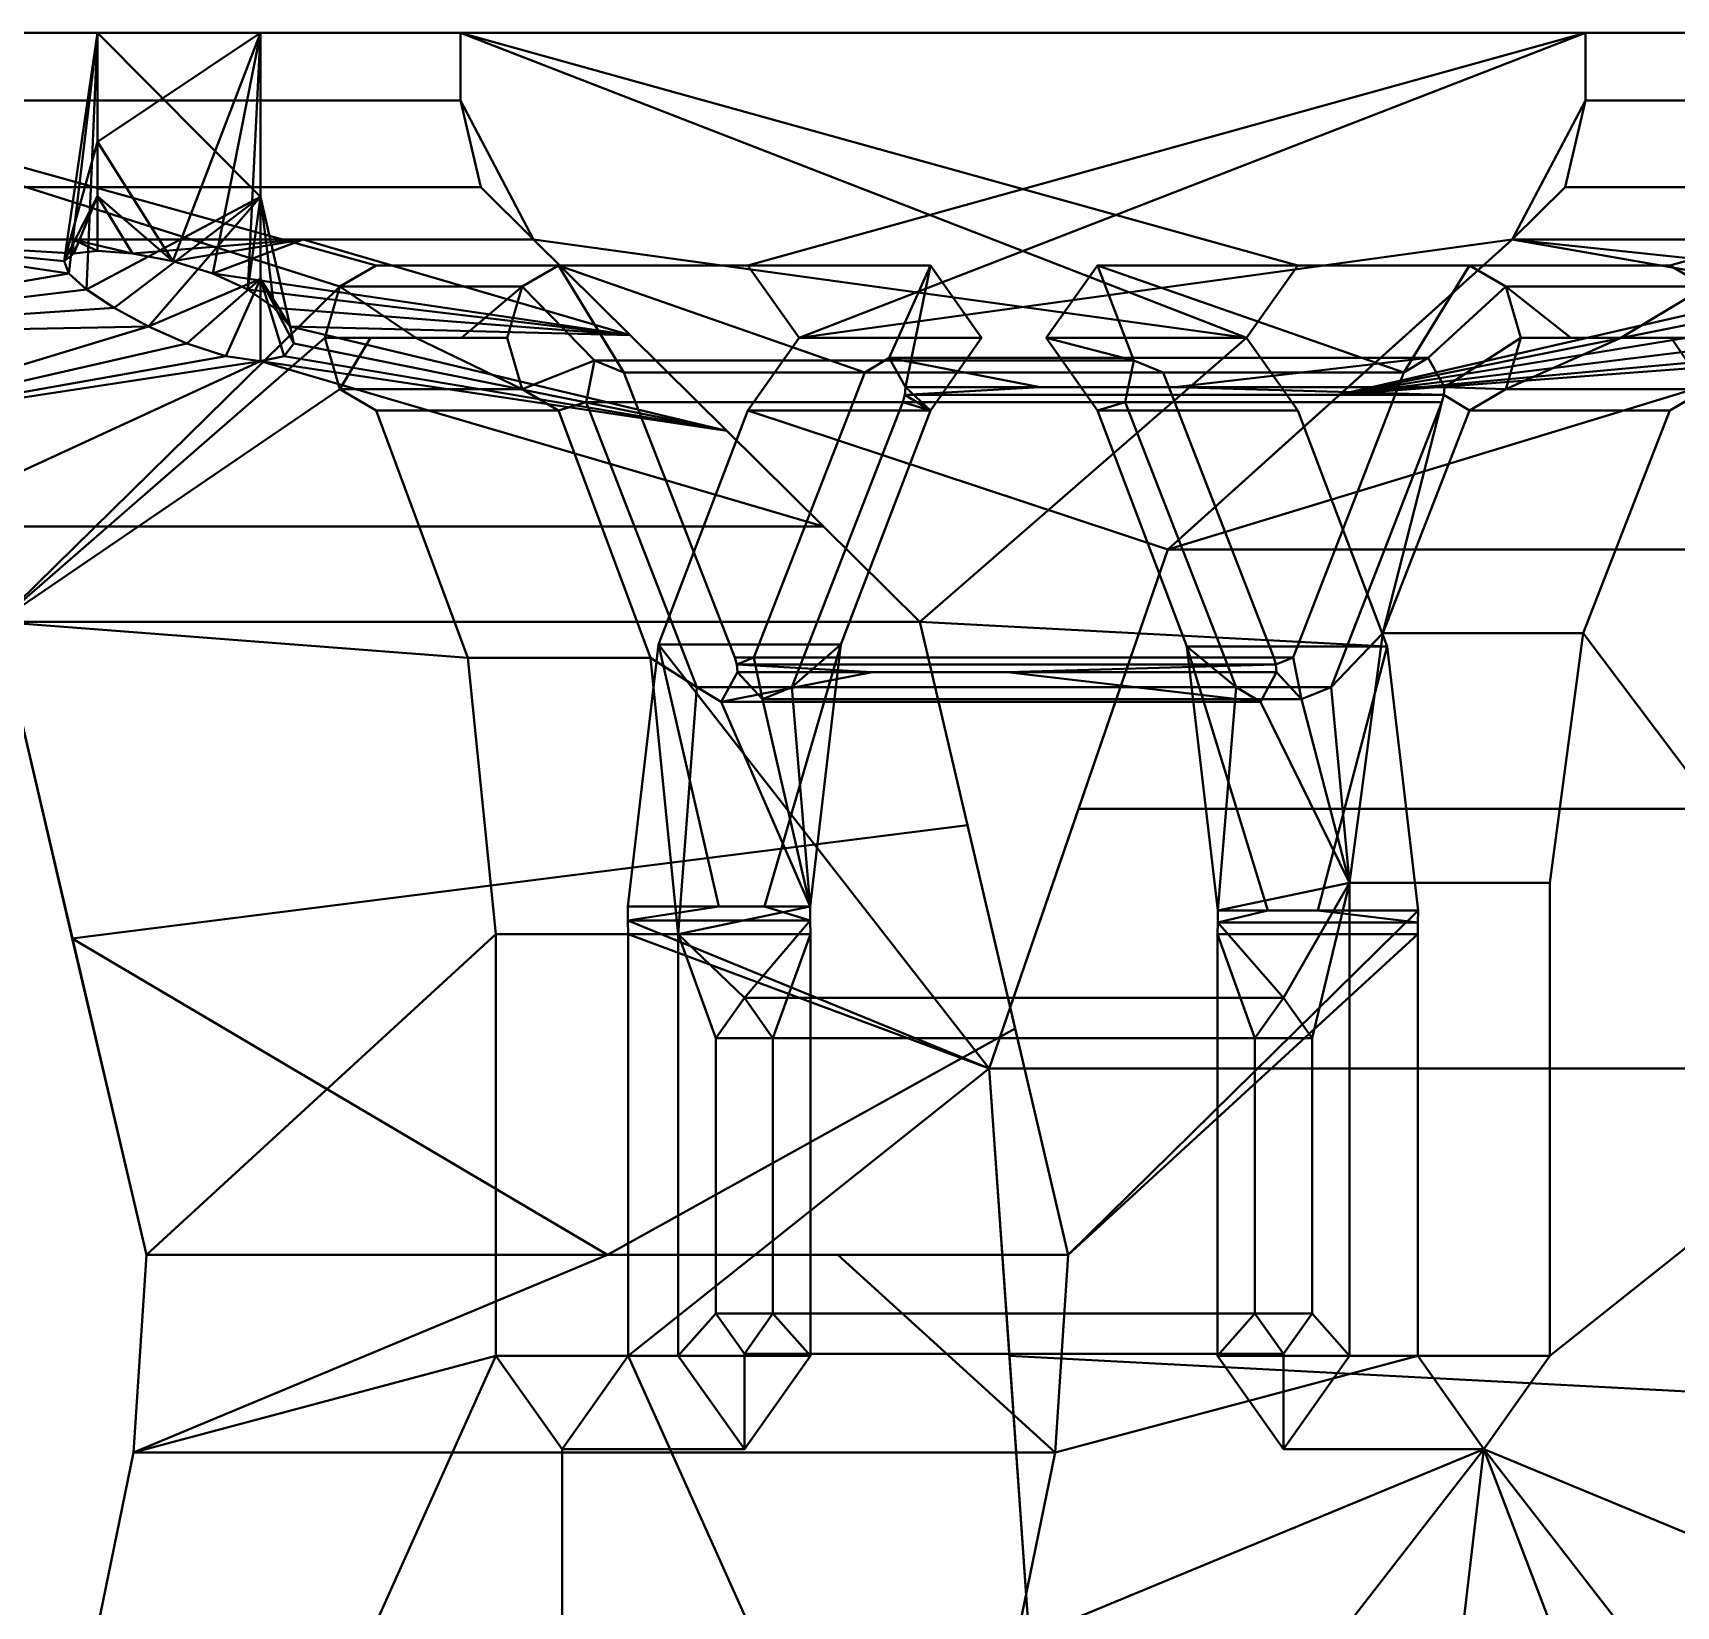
# Model space of a CAD drawing. Header units: millimetres. Extents: x -3275 to 3275, y -1040 to 450.
# Drawn here: x 853.54 to 898.84, y -497.34 to -453.97 of the extents above; entities that cross this region are included whole.
import ezdxf

# ---------------------------------------------------------------- set-up
doc = ezdxf.new("R2010")
doc.units = ezdxf.units.MM
doc.layers.add('I-FURN-PNLS', color=7, linetype='Continuous', lineweight=40)

msp = doc.modelspace()

# ---------------------------------------------------------------- meshes
at = {"layer": 'I-FURN-PNLS', "color": 250, "true_color": 0x191919}
mesh = msp.add_polyface(dxfattribs=at)
corners = [(865.329, -453.97, 871.962), (839.916, -453.97, 897.375), (896.343, -453.97, 953.802), (921.757, -453.97, 928.389), (901.855, -453.97, 933.901), (906.345, -453.97, 933.901), (906.345, -453.97, 938.391), (901.855, -453.97, 938.391), (855.327, -453.97, 887.373), (859.818, -453.97, 887.373), (859.818, -453.97, 891.863), (855.327, -453.97, 891.863)]
mesh.append_faces([[corners[k] for k in face] for face in [(9, 0, 8), (1, 8, 0)]], dxfattribs={"vtx0": -1, "vtx1": -1, "color": 250})
mesh.append_faces([[corners[k] for k in face] for face in [(3, 5, 6), (2, 6, 7), (6, 2, 3), (2, 7, 4, 1)]], dxfattribs={"vtx0": -1, "vtx2": -1, "color": 250})
mesh.append_faces([[corners[k] for k in face] for face in [(0, 9, 10, 4)]], dxfattribs={"vtx0": -1, "vtx2": -1, "vtx3": -1, "color": 250})
mesh.append_faces([[corners[k] for k in face] for face in [(11, 8, 1)]], dxfattribs={"vtx1": -1, "vtx2": -1, "color": 250})
mesh.append_faces([[corners[k] for k in face] for face in [(10, 11, 1, 4)]], dxfattribs={"vtx1": -1, "vtx2": -1, "vtx3": -1, "color": 250})
mesh.append_faces([[corners[k] for k in face] for face in [(4, 5, 3, 0)]], dxfattribs={"vtx1": -1, "vtx3": -1, "color": 250})
mesh = msp.add_polyface(dxfattribs=at)
corners = [(839.916, -453.97, 897.375), (865.329, -453.97, 871.962), (865.329, -455.837, 871.962), (839.916, -455.837, 897.375)]
mesh.append_faces([[corners[k] for k in face] for face in [(0, 1, 2, 3)]], dxfattribs={"color": 250})
mesh = msp.add_polyface(dxfattribs=at)
corners = [(896.343, -453.97, 953.802), (839.916, -453.97, 897.375), (839.916, -455.837, 897.375), (840.476, -458.227, 897.935), (841.934, -459.67, 899.393), (852.585, -470.212, 910.043), (856.674, -487.663, 914.133), (856.313, -493.106, 913.772), (855.24, -498.359, 912.699), (851.374, -506.629, 908.833), (850.017, -516.355, 907.476), (853.476, -531.412, 910.935), (862.533, -540.717, 919.991), (873.727, -540.717, 931.186), (882.783, -531.412, 940.242), (886.242, -516.355, 943.701), (884.886, -506.629, 942.345), (881.019, -498.359, 938.478), (879.907, -482.522, 937.366), (884.829, -468.21, 942.288), (894.325, -459.67, 951.784), (895.783, -458.227, 953.242), (896.343, -455.837, 953.802), (861.589, -462.38, 919.048), (862.003, -460.966, 919.462), (863.003, -460.38, 920.462), (873.256, -460.38, 930.715), (874.67, -462.38, 932.129), (873.256, -464.38, 930.715), (870.793, -470.829, 928.252), (869.941, -478.06, 927.4), (869.944, -478.44, 927.402), (869.95, -478.82, 927.409), (869.95, -490.445, 927.409), (868.13, -493.02, 925.589), (866.309, -490.445, 923.768), (866.309, -478.82, 923.768), (865.537, -471.197, 922.996), (863.003, -464.38, 920.462), (862.003, -463.795, 919.462), (879.769, -516.355, 937.228), (876.36, -527.994, 933.819), (868.13, -532.815, 925.589), (859.9, -527.994, 917.359), (856.491, -516.355, 913.95), (859.9, -504.716, 917.359), (868.13, -499.895, 925.589), (876.36, -504.716, 933.819)]
mesh.append_faces([[corners[k] for k in face] for face in [(22, 20, 21)]], dxfattribs={"vtx0": -1, "color": 250})
mesh.append_faces([[corners[k] for k in face] for face in [(10, 44, 9), (23, 5, 39), (24, 5, 23), (39, 5, 37, 38), (33, 18, 32), (32, 18, 31), (27, 0, 26)]], dxfattribs={"vtx0": -1, "vtx1": -1, "color": 250})
mesh.append_faces([[corners[k] for k in face] for face in [(0, 27, 20, 22)]], dxfattribs={"vtx0": -1, "vtx1": -1, "vtx2": -1, "color": 250})
mesh.append_faces([[corners[k] for k in face] for face in [(33, 47, 17, 18)]], dxfattribs={"vtx0": -1, "vtx1": -1, "vtx3": -1, "color": 250})
mesh.append_faces([[corners[k] for k in face] for face in [(44, 10, 11, 43), (45, 8, 9, 44), (43, 11, 12, 42), (35, 45, 46, 34), (1, 25, 26, 0), (13, 41, 42, 12), (41, 13, 14), (40, 15, 16), (19, 28, 29, 18)]], dxfattribs={"vtx0": -1, "vtx2": -1, "color": 250})
mesh.append_faces([[corners[k] for k in face] for face in [(18, 29, 30, 31)]], dxfattribs={"vtx0": -1, "vtx3": -1, "color": 250})
mesh.append_faces([[corners[k] for k in face] for face in [(24, 25, 1)]], dxfattribs={"vtx1": -1, "vtx2": -1, "color": 250})
mesh.append_faces([[corners[k] for k in face] for face in [(7, 8, 45, 35), (4, 5, 24, 1)]], dxfattribs={"vtx1": -1, "vtx2": -1, "vtx3": -1, "color": 250})
mesh.append_faces([[corners[k] for k in face] for face in [(6, 7, 35, 36), (36, 37, 5, 6), (33, 34, 46, 47), (14, 15, 40, 41), (16, 17, 47, 40), (19, 20, 27, 28)]], dxfattribs={"vtx1": -1, "vtx3": -1, "color": 250})
mesh.append_faces([[corners[k] for k in face] for face in [(2, 3, 4, 1)]], dxfattribs={"vtx2": -1, "color": 250})
mesh = msp.add_polyface(dxfattribs=at)
corners = [(855.327, -453.97, 887.373), (855.327, -453.97, 891.863), (859.818, -453.97, 891.863), (859.818, -456.232, 891.863), (859.818, -458.494, 891.863), (859.818, -460.755, 891.863), (859.818, -463.017, 891.863), (858.866, -462.884, 892.518), (857.788, -462.535, 892.786), (856.729, -462.064, 892.679), (855.78, -461.548, 892.239), (855.022, -461.046, 891.509), (854.536, -460.606, 890.547), (854.402, -460.265, 889.441), (854.671, -460.051, 888.33), (855.327, -459.979, 887.373), (855.327, -458.477, 887.373), (855.327, -456.975, 887.373), (855.327, -455.472, 887.373)]
mesh.append_faces([[corners[k] for k in face] for face in [(5, 9, 4)]], dxfattribs={"vtx0": -1, "vtx1": -1, "color": 250})
mesh.append_faces([[corners[k] for k in face] for face in [(1, 13, 17), (11, 1, 4)]], dxfattribs={"vtx0": -1, "vtx1": -1, "vtx2": -1, "color": 250})
mesh.append_faces([[corners[k] for k in face] for face in [(5, 7, 8), (5, 8, 9), (4, 9, 10), (13, 16, 17)]], dxfattribs={"vtx0": -1, "vtx2": -1, "color": 250})
mesh.append_faces([[corners[k] for k in face] for face in [(10, 11, 4), (11, 12, 1), (13, 14, 16), (12, 13, 1)]], dxfattribs={"vtx1": -1, "vtx2": -1, "color": 250})
mesh.append_faces([[corners[k] for k in face] for face in [(5, 6, 7), (14, 15, 16), (18, 0, 1, 17)]], dxfattribs={"vtx2": -1, "color": 250})
mesh.append_faces([[corners[k] for k in face] for face in [(1, 2, 3, 4)]], dxfattribs={"vtx3": -1, "color": 250})
mesh = msp.add_polyface(dxfattribs=at)
corners = [(859.818, -463.017, 891.863), (859.818, -460.755, 891.863), (859.818, -458.494, 891.863), (859.818, -456.232, 891.863), (859.818, -453.97, 891.863), (859.818, -453.97, 887.373), (855.327, -453.97, 887.373), (855.327, -455.472, 887.373), (855.327, -456.975, 887.373), (855.327, -458.477, 887.373), (855.327, -459.979, 887.373), (856.285, -460.051, 886.716), (857.397, -460.265, 886.448), (858.502, -460.606, 886.582), (859.465, -461.047, 887.068), (860.193, -461.548, 887.826), (860.633, -462.064, 888.774), (860.74, -462.536, 889.835), (860.472, -462.884, 890.912)]
mesh.append_faces([[corners[k] for k in face] for face in [(13, 5, 12), (2, 16, 1)]], dxfattribs={"vtx0": -1, "vtx1": -1, "color": 250})
mesh.append_faces([[corners[k] for k in face] for face in [(8, 12, 5), (2, 5, 14)]], dxfattribs={"vtx0": -1, "vtx1": -1, "vtx2": -1, "color": 250})
mesh.append_faces([[corners[k] for k in face] for face in [(5, 13, 14), (2, 15, 16), (1, 17, 18), (2, 14, 15)]], dxfattribs={"vtx0": -1, "vtx2": -1, "color": 250})
mesh.append_faces([[corners[k] for k in face] for face in [(10, 11, 9), (7, 8, 5, 6)]], dxfattribs={"vtx1": -1, "color": 250})
mesh.append_faces([[corners[k] for k in face] for face in [(11, 12, 9), (8, 9, 12), (16, 17, 1)]], dxfattribs={"vtx1": -1, "vtx2": -1, "color": 250})
mesh.append_faces([[corners[k] for k in face] for face in [(18, 0, 1), (3, 4, 5, 2)]], dxfattribs={"vtx2": -1, "color": 250})
mesh = msp.add_polyface(dxfattribs=at)
corners = [(906.432, -498.359, 913.065), (910.299, -506.629, 916.931), (911.656, -516.355, 918.288), (908.196, -531.412, 914.828), (899.14, -540.717, 905.772), (887.946, -540.717, 894.578), (878.89, -531.412, 885.522), (875.43, -516.355, 882.063), (876.787, -506.629, 883.419), (880.654, -498.359, 887.286), (881.726, -493.106, 888.358), (882.088, -487.663, 888.72), (877.998, -470.212, 884.63), (867.347, -459.67, 873.98), (865.889, -458.227, 872.521), (865.329, -455.837, 871.962), (865.329, -453.97, 871.962), (921.757, -453.97, 928.389), (921.757, -455.837, 928.389), (921.197, -458.227, 927.829), (919.739, -459.67, 926.371), (910.243, -468.21, 916.875), (905.32, -482.522, 911.953), (900.084, -462.38, 906.716), (899.67, -460.966, 906.302), (898.67, -460.38, 905.302), (888.417, -460.38, 895.049), (887.002, -462.38, 893.634), (888.417, -464.38, 895.049), (890.878, -470.887, 897.51), (891.729, -478.168, 898.361), (891.727, -478.494, 898.359), (891.722, -478.82, 898.354), (891.722, -490.445, 898.354), (893.543, -493.02, 900.175), (895.364, -490.445, 901.996), (895.361, -477.407, 901.994), (896.283, -470.521, 902.915), (898.67, -464.38, 905.302), (899.67, -463.795, 906.302)]
mesh.append_faces([[corners[k] for k in face] for face in [(20, 17, 18, 19)]], dxfattribs={"vtx0": -1, "color": 250})
mesh.append_faces([[corners[k] for k in face] for face in [(39, 22, 37, 38)]], dxfattribs={"vtx0": -1, "vtx1": -1, "color": 250})
mesh.append_faces([[corners[k] for k in face] for face in [(16, 27, 13, 15)]], dxfattribs={"vtx0": -1, "vtx1": -1, "vtx2": -1, "color": 250})
mesh.append_faces([[corners[k] for k in face] for face in [(33, 10, 11, 32), (27, 12, 13), (16, 26, 27), (12, 29, 30, 11), (0, 34, 35, 22), (21, 23, 24, 20)]], dxfattribs={"vtx0": -1, "vtx2": -1, "color": 250})
mesh.append_faces([[corners[k] for k in face] for face in [(34, 7, 8, 9)]], dxfattribs={"vtx0": -1, "vtx3": -1, "color": 250})
mesh.append_faces([[corners[k] for k in face] for face in [(6, 7, 34, 5), (31, 32, 11, 30), (28, 29, 12, 27), (4, 5, 34, 3), (36, 37, 22, 35), (1, 2, 34, 0), (2, 3, 34)]], dxfattribs={"vtx1": -1, "vtx2": -1, "color": 250})
mesh.append_faces([[corners[k] for k in face] for face in [(24, 25, 17, 20)]], dxfattribs={"vtx1": -1, "vtx2": -1, "vtx3": -1, "color": 250})
mesh.append_faces([[corners[k] for k in face] for face in [(9, 10, 33, 34), (25, 26, 16, 17), (39, 23, 21, 22)]], dxfattribs={"vtx1": -1, "vtx3": -1, "color": 250})
mesh.append_faces([[corners[k] for k in face] for face in [(13, 14, 15)]], dxfattribs={"vtx2": -1, "color": 250})
mesh = msp.add_polyface(dxfattribs=at)
corners = [(921.757, -453.97, 928.389), (896.343, -453.97, 953.802), (896.343, -455.837, 953.802), (921.757, -455.837, 928.389)]
mesh.append_faces([[corners[k] for k in face] for face in [(2, 3, 0, 1)]], dxfattribs={"color": 250})
mesh = msp.add_polyface(dxfattribs=at)
corners = [(839.916, -455.837, 897.375), (865.329, -455.837, 871.962), (865.889, -458.227, 872.521), (867.347, -459.67, 873.98), (841.934, -459.67, 899.393), (840.476, -458.227, 897.935)]
mesh.append_faces([[corners[k] for k in face] for face in [(0, 1, 2, 5)]], dxfattribs={"vtx2": -1, "color": 250})
mesh.append_faces([[corners[k] for k in face] for face in [(2, 3, 4, 5)]], dxfattribs={"vtx3": -1, "color": 250})
mesh = msp.add_polyface(dxfattribs=at)
corners = [(894.325, -459.67, 951.784), (919.739, -459.67, 926.371), (921.197, -458.227, 927.829), (921.757, -455.837, 928.389), (896.343, -455.837, 953.802), (895.783, -458.227, 953.242)]
mesh.append_faces([[corners[k] for k in face] for face in [(5, 0, 1, 2), (2, 3, 4, 5)]], dxfattribs={"vtx3": -1, "color": 250})
mesh = msp.add_polyface(dxfattribs=at)
corners = [(841.934, -459.67, 899.393), (867.347, -459.67, 873.98), (877.998, -470.212, 884.63), (882.088, -487.663, 888.72), (875.735, -487.663, 895.073), (869.381, -487.663, 901.427), (863.028, -487.663, 907.78), (856.674, -487.663, 914.133), (852.585, -470.212, 910.043), (859.818, -463.017, 891.863), (860.472, -462.884, 890.912), (860.74, -462.536, 889.835), (860.633, -462.064, 888.774), (860.193, -461.548, 887.826), (859.465, -461.047, 887.068), (858.502, -460.606, 886.582), (857.397, -460.265, 886.448), (856.285, -460.051, 886.716), (855.327, -459.979, 887.373), (854.671, -460.051, 888.33), (854.402, -460.265, 889.441), (854.536, -460.606, 890.547), (855.022, -461.046, 891.509), (855.78, -461.548, 892.239), (856.729, -462.064, 892.679), (857.788, -462.535, 892.786), (858.866, -462.884, 892.518), (854.641, -459.67, 886.686), (872.673, -464.941, 879.305), (847.259, -464.941, 904.718), (860.994, -459.67, 880.333), (848.287, -459.67, 893.04), (870.01, -462.305, 876.642), (844.597, -462.305, 902.056), (880.624, -481.416, 887.256), (854.63, -478.937, 912.088), (849.922, -467.576, 907.381), (875.335, -467.576, 881.967), (879.311, -475.814, 885.943)]
mesh.append_faces([[corners[k] for k in face] for face in [(31, 33, 0)]], dxfattribs={"vtx0": -1, "color": 250})
mesh.append_faces([[corners[k] for k in face] for face in [(9, 29, 26), (11, 28, 10), (13, 32, 12), (10, 28, 9), (23, 33, 22), (21, 31, 20), (27, 19, 31), (14, 32, 13), (25, 29, 24), (12, 28, 11), (24, 33, 23), (15, 32, 14), (18, 27, 17), (26, 29, 25), (20, 31, 19), (19, 27, 18), (28, 12, 32)]], dxfattribs={"vtx0": -1, "vtx1": -1, "color": 250})
mesh.append_faces([[corners[k] for k in face] for face in [(36, 9, 37), (31, 21, 33), (30, 32, 15)]], dxfattribs={"vtx0": -1, "vtx1": -1, "vtx2": -1, "color": 250})
mesh.append_faces([[corners[k] for k in face] for face in [(36, 37, 2, 8), (9, 36, 29), (8, 2, 38, 35), (17, 27, 30), (30, 15, 16), (9, 28, 37)]], dxfattribs={"vtx0": -1, "vtx2": -1, "color": 250})
mesh.append_faces([[corners[k] for k in face] for face in [(35, 38, 34, 5)]], dxfattribs={"vtx0": -1, "vtx2": -1, "vtx3": -1, "color": 250})
mesh.append_faces([[corners[k] for k in face] for face in [(29, 33, 24), (21, 22, 33), (16, 17, 30)]], dxfattribs={"vtx1": -1, "vtx2": -1, "color": 250})
mesh.append_faces([[corners[k] for k in face] for face in [(6, 7, 35, 5), (30, 1, 32)]], dxfattribs={"vtx2": -1, "color": 250})
mesh.append_faces([[corners[k] for k in face] for face in [(34, 3, 4, 5)]], dxfattribs={"vtx3": -1, "color": 250})
mesh = msp.add_polyface(dxfattribs=at)
corners = [(881.019, -498.359, 938.478), (906.432, -498.359, 913.065), (905.32, -482.522, 911.953), (910.243, -468.21, 916.875), (919.739, -459.67, 926.371), (894.325, -459.67, 951.784), (884.829, -468.21, 942.288), (879.907, -482.522, 937.366), (906.345, -459.979, 938.391), (907.002, -460.051, 937.434), (907.27, -460.265, 936.323), (907.136, -460.606, 935.217), (906.65, -461.046, 934.254), (905.892, -461.548, 933.525), (904.944, -462.064, 933.085), (903.884, -462.536, 932.978), (902.807, -462.884, 933.246), (901.855, -463.017, 933.901), (901.201, -462.884, 934.852), (900.933, -462.536, 935.929), (901.039, -462.064, 936.989), (901.479, -461.548, 937.938), (902.208, -461.047, 938.695), (903.171, -460.606, 939.182), (904.276, -460.265, 939.316), (905.388, -460.051, 939.048), (914.991, -463.94, 921.623), (907.032, -459.67, 939.077), (889.577, -463.94, 947.036), (913.385, -459.67, 932.724), (900.679, -459.67, 945.431), (882.368, -475.366, 939.827), (907.782, -475.366, 914.414), (905.971, -491.781, 912.603), (880.463, -490.441, 937.922)]
mesh.append_faces([[corners[k] for k in face] for face in [(27, 9, 29), (13, 26, 12), (10, 29, 9), (20, 28, 19), (19, 28, 18), (9, 27, 8), (21, 28, 20), (17, 26, 16), (16, 26, 15), (15, 26, 14), (4, 12, 26)]], dxfattribs={"vtx0": -1, "vtx1": -1, "color": 250})
mesh.append_faces([[corners[k] for k in face] for face in [(17, 6, 3)]], dxfattribs={"vtx0": -1, "vtx1": -1, "vtx2": -1, "color": 250})
mesh.append_faces([[corners[k] for k in face] for face in [(30, 23, 24), (22, 5, 28), (23, 30, 5), (11, 4, 29), (34, 33, 2, 7), (28, 17, 18), (17, 28, 6), (25, 27, 30), (7, 2, 32, 31)]], dxfattribs={"vtx0": -1, "vtx2": -1, "color": 250})
mesh.append_faces([[corners[k] for k in face] for face in [(24, 25, 30), (25, 8, 27), (22, 23, 5), (21, 22, 28), (10, 11, 29), (11, 12, 4), (13, 14, 26), (3, 26, 17)]], dxfattribs={"vtx1": -1, "vtx2": -1, "color": 250})
mesh.append_faces([[corners[k] for k in face] for face in [(6, 31, 32, 3)]], dxfattribs={"vtx1": -1, "vtx3": -1, "color": 250})
mesh.append_faces([[corners[k] for k in face] for face in [(0, 1, 33, 34)]], dxfattribs={"vtx2": -1, "color": 250})
mesh = msp.add_polyface(dxfattribs=at)
corners = [(868.031, -460.38, 915.435), (863.003, -460.38, 920.462), (862.003, -460.966, 919.462), (861.589, -462.38, 919.048), (862.846, -462.38, 917.791), (864.103, -462.38, 916.534), (865.36, -462.38, 915.277), (866.616, -462.38, 914.02), (867.031, -460.966, 914.435)]
mesh.append_faces([[corners[k] for k in face] for face in [(8, 6, 7)]], dxfattribs={"vtx0": -1, "color": 250})
mesh.append_faces([[corners[k] for k in face] for face in [(1, 2, 8, 0)]], dxfattribs={"vtx1": -1, "color": 250})
mesh.append_faces([[corners[k] for k in face] for face in [(5, 6, 8, 2)]], dxfattribs={"vtx1": -1, "vtx2": -1, "vtx3": -1, "color": 250})
mesh.append_faces([[corners[k] for k in face] for face in [(2, 3, 4, 5)]], dxfattribs={"vtx3": -1, "color": 250})
mesh = msp.add_polyface(dxfattribs=at)
corners = [(863.003, -460.38, 920.462), (868.031, -460.38, 915.435), (878.284, -460.38, 925.688), (873.256, -460.38, 930.715)]
mesh.append_faces([[corners[k] for k in face] for face in [(0, 1, 2, 3)]], dxfattribs={"color": 250})
mesh = msp.add_polyface(dxfattribs=at)
corners = [(871.336, -478.82, 918.74), (871.336, -490.445, 918.74), (873.157, -493.02, 920.561), (874.978, -490.445, 922.382), (874.978, -478.82, 922.382), (874.971, -478.44, 922.375), (874.969, -478.06, 922.373), (875.82, -470.829, 923.224), (878.284, -464.38, 925.688), (879.698, -462.38, 927.102), (878.284, -460.38, 925.688), (868.031, -460.38, 915.435), (867.031, -460.966, 914.435), (866.616, -462.38, 914.02), (867.031, -463.795, 914.435), (868.031, -464.38, 915.435), (870.565, -471.197, 917.969), (872.893, -471.192, 920.297), (872.948, -471.388, 920.352), (872.967, -471.598, 920.371), (872.519, -472.415, 919.923), (871.848, -472.005, 919.252), (868.793, -464.148, 916.197), (869.028, -463.003, 916.432), (869.838, -463.335, 917.242), (874.466, -472.005, 921.87), (873.656, -472.337, 921.06), (873.421, -471.192, 920.825), (876.477, -463.335, 923.881), (877.148, -462.925, 924.551), (877.595, -463.742, 924.999), (877.577, -463.951, 924.981), (877.522, -464.148, 924.926), (872.371, -481.681, 919.775), (873.157, -480.569, 920.561), (873.944, -481.681, 921.348), (873.944, -489.276, 921.348), (873.157, -490.388, 920.561), (872.371, -489.276, 919.775)]
mesh.append_faces([[corners[k] for k in face] for face in [(0, 21, 16), (34, 0, 33), (18, 27, 17), (26, 6, 25), (31, 8, 30), (30, 10, 29)]], dxfattribs={"vtx0": -1, "vtx1": -1, "color": 250})
mesh.append_faces([[corners[k] for k in face] for face in [(6, 0, 34, 5), (11, 24, 28)]], dxfattribs={"vtx0": -1, "vtx1": -1, "vtx2": -1, "color": 250})
mesh.append_faces([[corners[k] for k in face] for face in [(33, 0, 1, 38), (27, 18, 19, 26), (23, 14, 15, 22), (16, 21, 22, 15), (3, 36, 37, 2), (25, 6, 7), (8, 31, 32)]], dxfattribs={"vtx0": -1, "vtx2": -1, "color": 250})
mesh.append_faces([[corners[k] for k in face] for face in [(26, 19, 20, 6)]], dxfattribs={"vtx0": -1, "vtx2": -1, "vtx3": -1, "color": 250})
mesh.append_faces([[corners[k] for k in face] for face in [(13, 14, 23, 12), (9, 10, 30, 8)]], dxfattribs={"vtx1": -1, "vtx2": -1, "color": 250})
mesh.append_faces([[corners[k] for k in face] for face in [(20, 21, 0, 6)]], dxfattribs={"vtx1": -1, "vtx2": -1, "vtx3": -1, "color": 250})
mesh.append_faces([[corners[k] for k in face] for face in [(37, 38, 1, 2), (11, 12, 23, 24), (24, 17, 27, 28), (34, 35, 4, 5), (35, 36, 3, 4), (32, 25, 7, 8), (28, 29, 10, 11)]], dxfattribs={"vtx1": -1, "vtx3": -1, "color": 250})
mesh = msp.add_polyface(dxfattribs=at)
corners = [(873.256, -460.38, 930.715), (878.284, -460.38, 925.688), (879.698, -462.38, 927.102), (878.284, -464.38, 925.688), (873.256, -464.38, 930.715), (874.67, -462.38, 932.129)]
mesh.append_faces([[corners[k] for k in face] for face in [(4, 5, 2, 3)]], dxfattribs={"vtx1": -1, "color": 250})
mesh.append_faces([[corners[k] for k in face] for face in [(0, 1, 2, 5)]], dxfattribs={"vtx2": -1, "color": 250})
mesh = msp.add_polyface(dxfattribs=at)
corners = [(888.417, -460.38, 895.049), (882.894, -460.38, 900.571), (881.48, -462.38, 899.157), (882.894, -464.38, 900.571), (888.417, -464.38, 895.049), (887.002, -462.38, 893.634)]
mesh.append_faces([[corners[k] for k in face] for face in [(4, 5, 2, 3)]], dxfattribs={"vtx1": -1, "color": 250})
mesh.append_faces([[corners[k] for k in face] for face in [(0, 1, 2, 5)]], dxfattribs={"vtx2": -1, "color": 250})
mesh = msp.add_polyface(dxfattribs=at)
corners = [(889.839, -477.407, 907.516), (889.841, -490.445, 907.518), (888.021, -493.02, 905.698), (886.2, -490.445, 903.877), (886.2, -478.82, 903.877), (886.205, -478.494, 903.882), (886.206, -478.168, 903.884), (885.356, -470.887, 903.033), (882.894, -464.38, 900.571), (881.48, -462.38, 899.157), (882.894, -460.38, 900.571), (893.147, -460.38, 910.824), (894.147, -460.966, 911.824), (894.561, -462.38, 912.238), (894.147, -463.795, 911.824), (893.147, -464.38, 910.824), (890.76, -470.521, 908.437), (892.459, -463.742, 910.136), (892.011, -462.925, 909.688), (891.34, -463.335, 909.017), (888.285, -471.192, 905.962), (888.52, -472.337, 906.197), (889.33, -472.005, 907.007), (892.385, -464.148, 910.062), (892.44, -463.951, 910.117), (883.656, -464.148, 901.333), (886.712, -472.005, 904.389), (887.382, -472.415, 905.06), (887.83, -471.598, 905.507), (887.812, -471.388, 905.489), (887.757, -471.192, 905.434), (884.701, -463.335, 902.378), (883.891, -463.003, 901.568), (888.807, -489.276, 906.484), (888.807, -481.681, 906.484), (888.021, -480.569, 905.698), (887.234, -481.681, 904.911), (887.234, -489.276, 904.911), (888.021, -490.388, 905.698)]
mesh.append_faces([[corners[k] for k in face] for face in [(7, 26, 6), (10, 32, 9), (30, 20, 29), (35, 0, 34), (14, 17, 13)]], dxfattribs={"vtx0": -1, "vtx1": -1, "color": 250})
mesh.append_faces([[corners[k] for k in face] for face in [(3, 37, 38, 2), (20, 30, 31, 19), (34, 0, 1, 33), (0, 21, 22), (16, 22, 23), (15, 24, 17, 14)]], dxfattribs={"vtx0": -1, "vtx2": -1, "color": 250})
mesh.append_faces([[corners[k] for k in face] for face in [(35, 5, 6, 0), (6, 26, 27, 0)]], dxfattribs={"vtx0": -1, "vtx2": -1, "vtx3": -1, "color": 250})
mesh.append_faces([[corners[k] for k in face] for face in [(16, 0, 22), (10, 11, 19)]], dxfattribs={"vtx1": -1, "vtx2": -1, "color": 250})
mesh.append_faces([[corners[k] for k in face] for face in [(27, 28, 21, 0), (31, 32, 10, 19)]], dxfattribs={"vtx1": -1, "vtx2": -1, "vtx3": -1, "color": 250})
mesh.append_faces([[corners[k] for k in face] for face in [(4, 5, 35, 36), (3, 4, 36, 37), (32, 25, 8, 9), (7, 8, 25, 26), (28, 29, 20, 21), (1, 2, 38, 33), (23, 24, 15, 16), (17, 18, 12, 13), (18, 19, 11, 12)]], dxfattribs={"vtx1": -1, "vtx3": -1, "color": 250})
mesh = msp.add_polyface(dxfattribs=at)
corners = [(898.67, -460.38, 905.302), (893.147, -460.38, 910.824), (882.894, -460.38, 900.571), (888.417, -460.38, 895.049)]
mesh.append_faces([[corners[k] for k in face] for face in [(0, 1, 2, 3)]], dxfattribs={"color": 250})
mesh = msp.add_polyface(dxfattribs=at)
corners = [(893.147, -460.38, 910.824), (898.67, -460.38, 905.302), (899.67, -460.966, 906.302), (900.084, -462.38, 906.716), (898.703, -462.38, 908.097), (897.323, -462.38, 909.477), (895.942, -462.38, 910.858), (894.561, -462.38, 912.238), (894.147, -460.966, 911.824)]
mesh.append_faces([[corners[k] for k in face] for face in [(8, 6, 7)]], dxfattribs={"vtx0": -1, "color": 250})
mesh.append_faces([[corners[k] for k in face] for face in [(1, 2, 8, 0)]], dxfattribs={"vtx1": -1, "color": 250})
mesh.append_faces([[corners[k] for k in face] for face in [(5, 6, 8, 2)]], dxfattribs={"vtx1": -1, "vtx2": -1, "vtx3": -1, "color": 250})
mesh.append_faces([[corners[k] for k in face] for face in [(2, 3, 4, 5)]], dxfattribs={"vtx3": -1, "color": 250})
mesh = msp.add_polyface(dxfattribs=at)
corners = [(861.589, -462.38, 919.048), (862.003, -463.795, 919.462), (863.003, -464.38, 920.462), (868.031, -464.38, 915.435), (867.031, -463.795, 914.435), (866.616, -462.38, 914.02), (865.36, -462.38, 915.277), (864.103, -462.38, 916.534), (862.846, -462.38, 917.791)]
mesh.append_faces([[corners[k] for k in face] for face in [(1, 4, 7, 8)]], dxfattribs={"vtx0": -1, "vtx1": -1, "vtx3": -1, "color": 250})
mesh.append_faces([[corners[k] for k in face] for face in [(2, 3, 4, 1), (8, 0, 1)]], dxfattribs={"vtx2": -1, "color": 250})
mesh.append_faces([[corners[k] for k in face] for face in [(4, 5, 6, 7)]], dxfattribs={"vtx3": -1, "color": 250})
mesh = msp.add_polyface(dxfattribs=at)
corners = [(900.084, -462.38, 906.716), (899.67, -463.795, 906.302), (898.67, -464.38, 905.302), (893.147, -464.38, 910.824), (894.147, -463.795, 911.824), (894.561, -462.38, 912.238), (895.942, -462.38, 910.858), (897.323, -462.38, 909.477), (898.703, -462.38, 908.097)]
mesh.append_faces([[corners[k] for k in face] for face in [(1, 4, 7, 8)]], dxfattribs={"vtx0": -1, "vtx1": -1, "vtx3": -1, "color": 250})
mesh.append_faces([[corners[k] for k in face] for face in [(2, 3, 4, 1), (8, 0, 1)]], dxfattribs={"vtx2": -1, "color": 250})
mesh.append_faces([[corners[k] for k in face] for face in [(4, 5, 6, 7)]], dxfattribs={"vtx3": -1, "color": 250})
mesh = msp.add_polyface(dxfattribs=at)
corners = [(876.477, -463.335, 923.881), (891.34, -463.335, 909.017), (892.011, -462.925, 909.688), (892.459, -463.742, 910.136), (888.743, -463.742, 913.852), (885.027, -463.742, 917.568), (881.311, -463.742, 921.284), (877.595, -463.742, 924.999), (877.148, -462.925, 924.551)]
mesh.append_faces([[corners[k] for k in face] for face in [(8, 6, 7)]], dxfattribs={"vtx0": -1, "color": 250})
mesh.append_faces([[corners[k] for k in face] for face in [(4, 5, 2, 3)]], dxfattribs={"vtx1": -1, "color": 250})
mesh.append_faces([[corners[k] for k in face] for face in [(5, 6, 8, 2)]], dxfattribs={"vtx1": -1, "vtx2": -1, "vtx3": -1, "color": 250})
mesh.append_faces([[corners[k] for k in face] for face in [(8, 0, 1, 2)]], dxfattribs={"vtx3": -1, "color": 250})
mesh = msp.add_polyface(dxfattribs=at)
corners = [(869.838, -463.335, 917.242), (869.028, -463.003, 916.432), (868.793, -464.148, 916.197), (883.656, -464.148, 901.333), (883.891, -463.003, 901.568), (884.701, -463.335, 902.378)]
mesh.append_faces([[corners[k] for k in face] for face in [(2, 3, 4, 1)]], dxfattribs={"vtx2": -1, "color": 250})
mesh.append_faces([[corners[k] for k in face] for face in [(4, 5, 0, 1)]], dxfattribs={"vtx3": -1, "color": 250})
mesh = msp.add_polyface(dxfattribs=at)
corners = [(872.893, -471.192, 920.297), (869.838, -463.335, 917.242), (884.701, -463.335, 902.378), (887.757, -471.192, 905.434)]
mesh.append_faces([[corners[k] for k in face] for face in [(1, 2, 3, 0)]], dxfattribs={"color": 250})
mesh = msp.add_polyface(dxfattribs=at)
corners = [(876.477, -463.335, 923.881), (873.421, -471.192, 920.825), (888.285, -471.192, 905.962), (891.34, -463.335, 909.017)]
mesh.append_faces([[corners[k] for k in face] for face in [(1, 2, 3, 0)]], dxfattribs={"color": 250})
mesh = msp.add_polyface(dxfattribs=at)
corners = [(892.459, -463.742, 910.136), (892.44, -463.951, 910.117), (892.385, -464.148, 910.062), (877.522, -464.148, 924.926), (877.577, -463.951, 924.981), (877.595, -463.742, 924.999), (881.311, -463.742, 921.284), (885.027, -463.742, 917.568), (888.743, -463.742, 913.852)]
mesh.append_faces([[corners[k] for k in face] for face in [(7, 1, 4, 6)]], dxfattribs={"vtx0": -1, "vtx1": -1, "vtx2": -1, "color": 250})
mesh.append_faces([[corners[k] for k in face] for face in [(3, 4, 1, 2), (5, 6, 4)]], dxfattribs={"vtx1": -1, "color": 250})
mesh.append_faces([[corners[k] for k in face] for face in [(8, 0, 1, 7)]], dxfattribs={"vtx2": -1, "color": 250})
mesh = msp.add_polyface(dxfattribs=at)
corners = [(868.793, -464.148, 916.197), (871.848, -472.005, 919.252), (886.712, -472.005, 904.389), (883.656, -464.148, 901.333)]
mesh.append_faces([[corners[k] for k in face] for face in [(0, 1, 2, 3)]], dxfattribs={"color": 250})
mesh = msp.add_polyface(dxfattribs=at)
corners = [(874.466, -472.005, 921.87), (877.522, -464.148, 924.926), (892.385, -464.148, 910.062), (889.33, -472.005, 907.007)]
mesh.append_faces([[corners[k] for k in face] for face in [(0, 1, 2, 3)]], dxfattribs={"color": 250})
mesh = msp.add_polyface(dxfattribs=at)
corners = [(866.309, -478.82, 923.768), (871.336, -478.82, 918.74), (870.565, -471.197, 917.969), (868.031, -464.38, 915.435), (863.003, -464.38, 920.462), (865.537, -471.197, 922.996)]
mesh.append_faces([[corners[k] for k in face] for face in [(2, 5, 0, 1)]], dxfattribs={"vtx0": -1, "color": 250})
mesh.append_faces([[corners[k] for k in face] for face in [(2, 3, 4, 5)]], dxfattribs={"vtx3": -1, "color": 250})
mesh = msp.add_polyface(dxfattribs=at)
corners = [(869.941, -478.06, 927.4), (870.793, -470.829, 928.252), (873.256, -464.38, 930.715), (878.284, -464.38, 925.688), (875.82, -470.829, 923.224), (874.969, -478.06, 922.373), (873.712, -478.06, 923.63), (872.455, -478.06, 924.886), (871.198, -478.06, 926.143)]
mesh.append_faces([[corners[k] for k in face] for face in [(4, 1, 2, 3)]], dxfattribs={"vtx0": -1, "color": 250})
mesh.append_faces([[corners[k] for k in face] for face in [(4, 6, 7, 1)]], dxfattribs={"vtx0": -1, "vtx2": -1, "vtx3": -1, "color": 250})
mesh.append_faces([[corners[k] for k in face] for face in [(5, 6, 4)]], dxfattribs={"vtx1": -1, "color": 250})
mesh.append_faces([[corners[k] for k in face] for face in [(8, 0, 1, 7)]], dxfattribs={"vtx2": -1, "color": 250})
mesh = msp.add_polyface(dxfattribs=at)
corners = [(891.729, -478.168, 898.361), (890.878, -470.887, 897.51), (888.417, -464.38, 895.049), (882.894, -464.38, 900.571), (885.356, -470.887, 903.033), (886.206, -478.168, 903.884), (887.587, -478.168, 902.503), (888.968, -478.168, 901.122), (890.348, -478.168, 899.742)]
mesh.append_faces([[corners[k] for k in face] for face in [(7, 1, 4, 6)]], dxfattribs={"vtx0": -1, "vtx1": -1, "vtx2": -1, "color": 250})
mesh.append_faces([[corners[k] for k in face] for face in [(5, 6, 4)]], dxfattribs={"vtx1": -1, "color": 250})
mesh.append_faces([[corners[k] for k in face] for face in [(8, 0, 1, 7), (2, 3, 4, 1)]], dxfattribs={"vtx2": -1, "color": 250})
mesh = msp.add_polyface(dxfattribs=at)
corners = [(895.361, -477.407, 901.994), (889.839, -477.407, 907.516), (890.76, -470.521, 908.437), (893.147, -464.38, 910.824), (898.67, -464.38, 905.302), (896.283, -470.521, 902.915)]
mesh.append_faces([[corners[k] for k in face] for face in [(3, 4, 5, 2), (0, 1, 2, 5)]], dxfattribs={"vtx2": -1, "color": 250})
mesh = msp.add_polyface(dxfattribs=at)
corners = [(872.893, -471.192, 920.297), (887.757, -471.192, 905.434), (887.812, -471.388, 905.489), (887.83, -471.598, 905.507), (884.114, -471.598, 909.223), (880.399, -471.598, 912.939), (876.683, -471.598, 916.655), (872.967, -471.598, 920.371), (872.948, -471.388, 920.352)]
mesh.append_faces([[corners[k] for k in face] for face in [(8, 6, 7)]], dxfattribs={"vtx0": -1, "color": 250})
mesh.append_faces([[corners[k] for k in face] for face in [(4, 5, 2, 3)]], dxfattribs={"vtx1": -1, "color": 250})
mesh.append_faces([[corners[k] for k in face] for face in [(5, 6, 8, 2)]], dxfattribs={"vtx1": -1, "vtx2": -1, "vtx3": -1, "color": 250})
mesh.append_faces([[corners[k] for k in face] for face in [(0, 1, 2, 8)]], dxfattribs={"vtx2": -1, "color": 250})
mesh = msp.add_polyface(dxfattribs=at)
corners = [(873.421, -471.192, 920.825), (873.656, -472.337, 921.06), (874.466, -472.005, 921.87), (889.33, -472.005, 907.007), (888.52, -472.337, 906.197), (888.285, -471.192, 905.962)]
mesh.append_faces([[corners[k] for k in face] for face in [(2, 3, 4, 1)]], dxfattribs={"vtx2": -1, "color": 250})
mesh.append_faces([[corners[k] for k in face] for face in [(4, 5, 0, 1)]], dxfattribs={"vtx3": -1, "color": 250})
mesh = msp.add_polyface(dxfattribs=at)
corners = [(887.83, -471.598, 905.507), (887.382, -472.415, 905.06), (886.712, -472.005, 904.389), (871.848, -472.005, 919.252), (872.519, -472.415, 919.923), (872.967, -471.598, 920.371), (876.683, -471.598, 916.655), (880.399, -471.598, 912.939), (884.114, -471.598, 909.223)]
mesh.append_faces([[corners[k] for k in face] for face in [(6, 4, 5)]], dxfattribs={"vtx0": -1, "color": 250})
mesh.append_faces([[corners[k] for k in face] for face in [(7, 1, 4, 6)]], dxfattribs={"vtx0": -1, "vtx1": -1, "vtx2": -1, "color": 250})
mesh.append_faces([[corners[k] for k in face] for face in [(2, 3, 4, 1), (8, 0, 1, 7)]], dxfattribs={"vtx2": -1, "color": 250})
mesh = msp.add_polyface(dxfattribs=at)
corners = [(895.364, -490.445, 901.996), (889.841, -490.445, 907.518), (889.839, -477.407, 907.516), (895.361, -477.407, 901.994)]
mesh.append_faces([[corners[k] for k in face] for face in [(2, 3, 0, 1)]], dxfattribs={"color": 250})
mesh = msp.add_polyface(dxfattribs=at)
corners = [(874.978, -478.82, 922.382), (869.95, -478.82, 927.409), (869.944, -478.44, 927.402), (869.941, -478.06, 927.4), (871.198, -478.06, 926.143), (872.455, -478.06, 924.886), (873.712, -478.06, 923.63), (874.969, -478.06, 922.373), (874.971, -478.44, 922.375)]
mesh.append_faces([[corners[k] for k in face] for face in [(2, 8, 0, 1), (8, 6, 7)]], dxfattribs={"vtx0": -1, "color": 250})
mesh.append_faces([[corners[k] for k in face] for face in [(8, 2, 5, 6)]], dxfattribs={"vtx0": -1, "vtx1": -1, "vtx3": -1, "color": 250})
mesh.append_faces([[corners[k] for k in face] for face in [(2, 3, 4, 5)]], dxfattribs={"vtx3": -1, "color": 250})
mesh = msp.add_polyface(dxfattribs=at)
corners = [(886.2, -478.82, 903.877), (891.722, -478.82, 898.354), (891.727, -478.494, 898.359), (891.729, -478.168, 898.361), (890.348, -478.168, 899.742), (888.968, -478.168, 901.122), (887.587, -478.168, 902.503), (886.206, -478.168, 903.884), (886.205, -478.494, 903.882)]
mesh.append_faces([[corners[k] for k in face] for face in [(2, 8, 0, 1), (8, 6, 7)]], dxfattribs={"vtx0": -1, "color": 250})
mesh.append_faces([[corners[k] for k in face] for face in [(8, 2, 5, 6)]], dxfattribs={"vtx0": -1, "vtx1": -1, "vtx3": -1, "color": 250})
mesh.append_faces([[corners[k] for k in face] for face in [(2, 3, 4, 5)]], dxfattribs={"vtx3": -1, "color": 250})
mesh = msp.add_polyface(dxfattribs=at)
corners = [(866.309, -490.445, 923.768), (871.336, -490.445, 918.74), (871.336, -478.82, 918.74), (866.309, -478.82, 923.768)]
mesh.append_faces([[corners[k] for k in face] for face in [(0, 1, 2, 3)]], dxfattribs={"color": 250})
mesh = msp.add_polyface(dxfattribs=at)
corners = [(869.95, -478.82, 927.409), (874.978, -478.82, 922.382), (874.978, -490.445, 922.382), (869.95, -490.445, 927.409)]
mesh.append_faces([[corners[k] for k in face] for face in [(0, 1, 2, 3)]], dxfattribs={"color": 250})
mesh = msp.add_polyface(dxfattribs=at)
corners = [(891.722, -478.82, 898.354), (886.2, -478.82, 903.877), (886.2, -490.445, 903.877), (891.722, -490.445, 898.354)]
mesh.append_faces([[corners[k] for k in face] for face in [(3, 0, 1, 2)]], dxfattribs={"color": 250})
mesh = msp.add_polyface(dxfattribs=at)
corners = [(873.944, -481.681, 921.348), (873.157, -480.569, 920.561), (872.371, -481.681, 919.775), (887.234, -481.681, 904.911), (888.021, -480.569, 905.698), (888.807, -481.681, 906.484)]
mesh.append_faces([[corners[k] for k in face] for face in [(4, 5, 0, 1), (1, 2, 3, 4)]], dxfattribs={"vtx3": -1, "color": 250})
mesh = msp.add_polyface(dxfattribs=at)
corners = [(872.371, -481.681, 919.775), (872.371, -489.276, 919.775), (887.234, -489.276, 904.911), (887.234, -481.681, 904.911)]
mesh.append_faces([[corners[k] for k in face] for face in [(1, 2, 3, 0)]], dxfattribs={"color": 250})
mesh = msp.add_polyface(dxfattribs=at)
corners = [(873.944, -489.276, 921.348), (873.944, -481.681, 921.348), (888.807, -481.681, 906.484), (888.807, -489.276, 906.484)]
mesh.append_faces([[corners[k] for k in face] for face in [(1, 2, 3, 0)]], dxfattribs={"color": 250})
mesh = msp.add_polyface(dxfattribs=at)
corners = [(882.088, -487.663, 888.72), (881.726, -493.106, 888.358), (880.654, -498.359, 887.286), (855.24, -498.359, 912.699), (856.313, -493.106, 913.772), (856.674, -487.663, 914.133), (863.028, -487.663, 907.78), (869.381, -487.663, 901.427), (875.735, -487.663, 895.073)]
mesh.append_faces([[corners[k] for k in face] for face in [(1, 4, 7, 8)]], dxfattribs={"vtx0": -1, "vtx1": -1, "vtx3": -1, "color": 250})
mesh.append_faces([[corners[k] for k in face] for face in [(2, 3, 4, 1), (8, 0, 1)]], dxfattribs={"vtx2": -1, "color": 250})
mesh.append_faces([[corners[k] for k in face] for face in [(4, 5, 6, 7)]], dxfattribs={"vtx3": -1, "color": 250})
mesh = msp.add_polyface(dxfattribs=at)
corners = [(872.371, -489.276, 919.775), (873.157, -490.388, 920.561), (873.944, -489.276, 921.348), (888.807, -489.276, 906.484), (888.021, -490.388, 905.698), (887.234, -489.276, 904.911)]
mesh.append_faces([[corners[k] for k in face] for face in [(5, 0, 1, 4), (2, 3, 4, 1)]], dxfattribs={"vtx2": -1, "color": 250})
mesh = msp.add_polyface(dxfattribs=at)
corners = [(869.95, -490.445, 927.409), (874.978, -490.445, 922.382), (873.157, -493.02, 920.561), (871.336, -490.445, 918.74), (866.309, -490.445, 923.768), (868.13, -493.02, 925.589)]
mesh.append_faces([[corners[k] for k in face] for face in [(0, 1, 2, 5), (3, 4, 5, 2)]], dxfattribs={"vtx2": -1, "color": 250})
mesh = msp.add_polyface(dxfattribs=at)
corners = [(891.722, -490.445, 898.354), (886.2, -490.445, 903.877), (888.021, -493.02, 905.698), (889.841, -490.445, 907.518), (895.364, -490.445, 901.996), (893.543, -493.02, 900.175)]
mesh.append_faces([[corners[k] for k in face] for face in [(0, 1, 2, 5), (3, 4, 5, 2)]], dxfattribs={"vtx2": -1, "color": 250})

doc.saveas('drawing.dxf')
